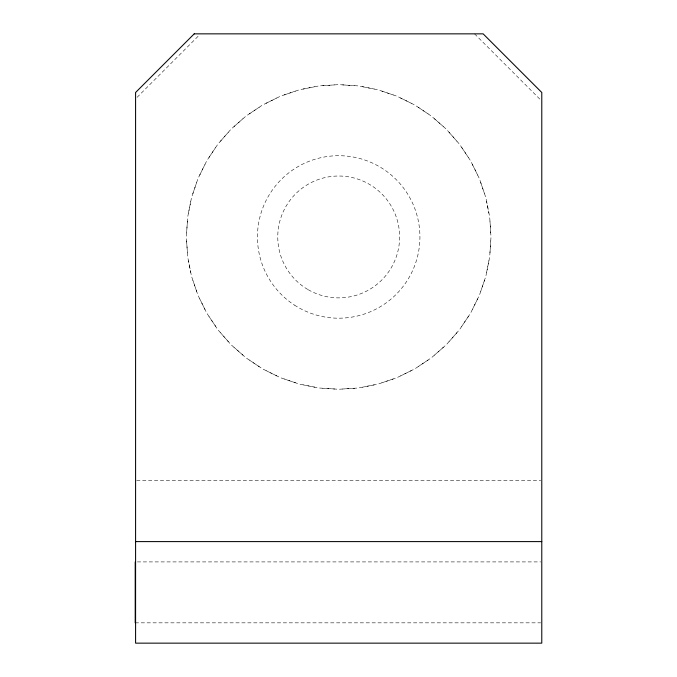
<?xml version="1.0" encoding="UTF-8"?>
<svg xmlns="http://www.w3.org/2000/svg" width="677" height="677" viewBox="0 0 677 677"><rect width="100%" height="100%" fill="white"/><g stroke="black" fill="none" stroke-linecap="round" stroke-linejoin="round"><path stroke-width="0.51" stroke-dasharray="3.38 2.54" d="M186.615 240.894L187.664 256.828L190.779 272.501M490.749 233.006L489.708 217.072L486.585 201.399M188.434 213.187L191.549 197.523L196.685 182.401M488.938 260.713L485.815 276.377L480.687 291.499M187.402 221.015L186.361 236.95L187.402 252.885M489.962 252.885L491.011 236.95L489.962 221.015M192.818 193.783L197.955 178.66L205.021 164.333M484.546 280.117L479.409 295.24L472.351 309.567M190.779 201.399L187.664 217.072L186.615 233.006M486.585 272.501L489.708 256.828L490.749 240.894M199.698 175.115L206.764 160.787L215.641 147.51M477.666 298.785L470.6 313.112L461.722 326.39M208.965 157.504L217.833 144.218L228.369 132.21M468.408 316.396L459.531 329.682L448.995 341.69M220.44 141.248L230.975 129.239L242.984 118.712M456.924 332.652L446.397 344.661L434.38 355.188M233.946 126.633L245.954 116.105L259.232 107.228M443.418 347.267L431.41 357.794L418.132 366.672M137.076 97.327L199.055 35.339M249.238 113.905L262.524 105.037L276.842 97.97M428.126 359.995L414.849 368.863L400.522 375.93M266.061 103.285L280.388 96.219L295.519 91.082M411.303 370.615L396.976 377.681L381.853 382.818M284.137 94.949L299.259 89.813L314.923 86.698M393.235 378.951L378.104 384.087L362.44 387.202M303.135 89.042L318.799 85.928L334.743 84.887M374.229 384.858L358.565 387.972L342.63 389.013M322.743 85.666L338.686 84.625L354.621 85.666M354.621 388.234L338.686 389.275L322.743 388.234M342.63 84.887L358.565 85.928L374.229 89.042M334.743 389.013L318.799 387.972L303.135 384.858M136.644 480.67L540.728 480.67M137.329 561.91L540.72 561.91M135.214 622.84L540.72 622.84M362.44 86.698L378.104 89.813L393.235 94.949M314.923 387.202L299.259 384.087L284.137 378.951M381.853 91.082L396.976 96.219L411.303 103.285M295.519 382.818L280.388 377.681L266.061 370.615M400.522 97.97L414.849 105.037L428.126 113.905M276.842 375.93L262.524 368.863L249.238 359.995M418.132 107.228L431.41 116.105L443.418 126.633M259.232 366.672L245.954 357.794L233.946 347.267M434.38 118.712L446.397 129.239L456.924 141.248M242.984 355.188L230.975 344.661L220.44 332.652M448.995 132.21L459.531 144.218L468.408 157.504M228.369 341.69L217.833 329.682L208.965 316.396M474.569 33.85L541.033 100.314M461.722 147.51L470.6 160.787L477.666 175.115M215.641 326.39L206.764 313.112L199.698 298.785M472.351 164.333L479.409 178.66L484.546 193.783M205.021 309.567L197.955 295.24L192.818 280.117M480.687 182.401L485.815 197.523L488.938 213.187M196.685 291.499L191.549 276.377L188.434 260.713M294.47 305.107A81.24 81.24 0 0 0 419.816 241.164A81.24 81.24 0 0 0 301.764 164.587A81.24 81.24 0 0 0 294.47 305.107M308.221 289.714A60.93 60.93 0 0 0 399.616 236.95A60.93 60.93 0 0 0 308.221 184.186A60.93 60.93 0 0 0 308.221 289.714"/><path stroke-width="1.02" d="M135.586 541.6L541.786 541.6M135.214 561.91L135.214 622.84M194.223 33.85L135.586 92.487L135.586 643.15L541.778 643.15L541.786 92.487L483.141 33.85L194.223 33.85"/></g></svg>
